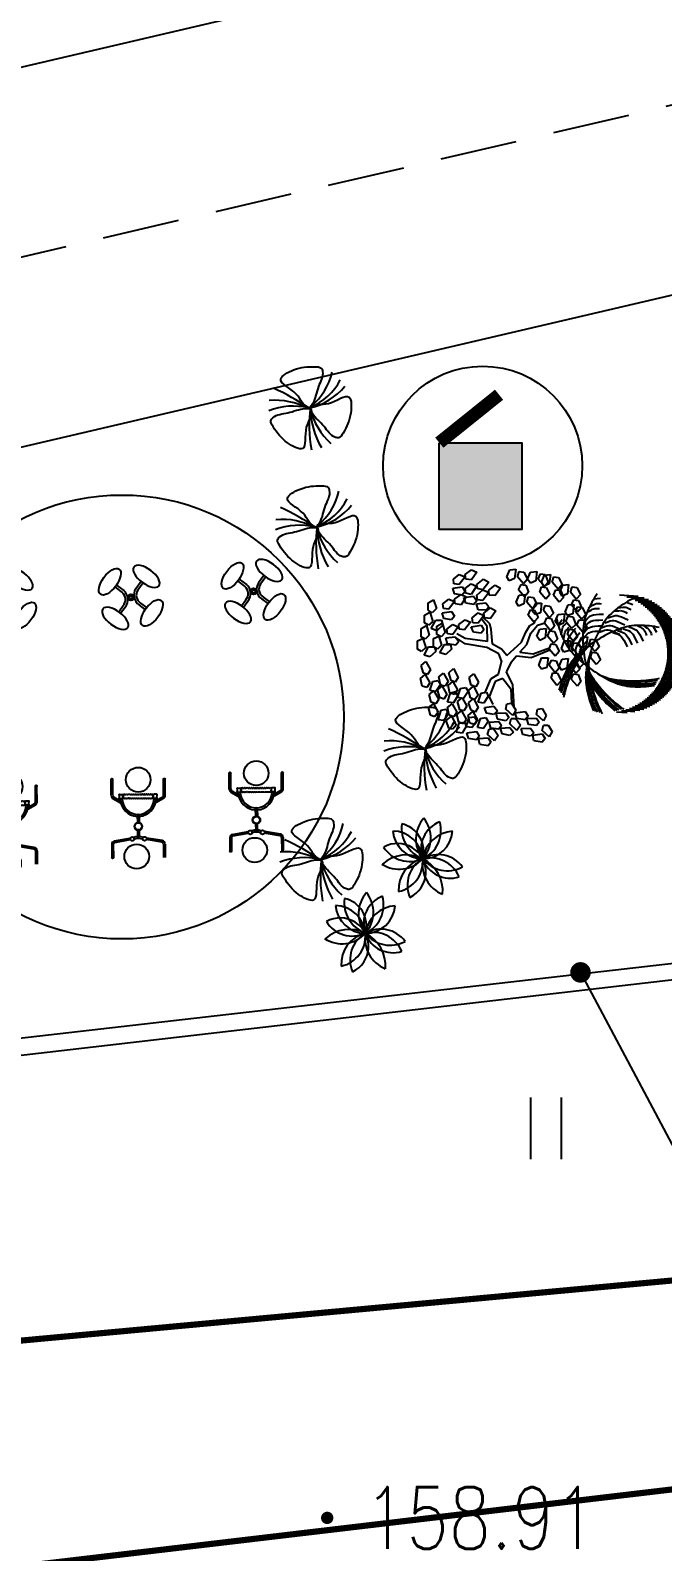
# Model space of a CAD drawing. Extents: x -809667 to 586099, y 3084146 to 3634412.
# Drawn here: x 381908.68 to 381918.94, y 3085664.1 to 3085688.77 of the extents above; entities that cross this region are included whole.
import ezdxf
from ezdxf.enums import TextEntityAlignment as Align

# ---------------------------------------------------------------- set-up
doc = ezdxf.new("R2010")
doc.units = 0
doc.header["$LTSCALE"] = 0.5
doc.linetypes.add('DASHED', pattern=[0.75, 0.5, -0.25])
doc.linetypes.add('X3', pattern=[5, 4, -1])
doc.layers.get('0').update_dxf_attribs({"linetype": 'CONTINUOUS'})
for name, color, linetype in [('1', 7, 'CONTINUOUS'), ('DIM_LEAD', 3, 'CONTINUOUS'), ('dxt', 252, 'CONTINUOUS'), ('GCD', 252, 'CONTINUOUS'), ('JZD', 7, 'CONTINUOUS'), ('乔木', 84, 'CONTINUOUS'), ('器材', 1, 'CONTINUOUS'), ('文字', 7, 'CONTINUOUS'), ('树', 3, 'CONTINUOUS'), ('树木', 94, 'CONTINUOUS'), ('灌木', 3, 'CONTINUOUS'), ('绿化图层', 84, 'CONTINUOUS'), ('道路', 4, 'CONTINUOUS')]:
    doc.layers.add(name, color=color, linetype=linetype)
doc.styles.get("Standard").update_dxf_attribs({"font": 'rs.shx', "bigfont": 'hztxt.shx'})
doc.linetypes.add('10422', pattern='A,2,[150,AAA.SHX,S=1,R=0,X=0,Y=1],2,[177,AAA.SHX,S=1,R=0,X=0,Y=0.8],1e-09', length=4)

# ---------------------------------------------------------------- blocks, each defined once
blk = doc.blocks.new('gc121')
at = {"color": 0}
for p, q in [((-0.5, -1), (-0.5, 1)), ((0.5, -1), (0.5, 1))]:
    blk.add_line(p, q, dxfattribs=at)
blk = doc.blocks.new('GC200')
at = {"color": 0, "linetype": 'Continuous', "const_width": 0.2, "flags": 128}
blk.add_lwpolyline([(-0.1, 0, 1), (0.1, 0, 1)], format="xyb", close=True, dxfattribs=at)
blk = doc.blocks.new('幌伞枫')
at = {"layer": '乔木', "color": 0}
for p, q in [((-677, 937), (-604, 995)), ((-604, 995), (-531, 966)), ((-531, 966), (-604, 870)), ((-531, 995), (-450, 1054)), ((-523, 937), (-531, 995)), ((-450, 1054), (-384, 1025)), ((-384, 1025), (-450, 929)), ((-9, 966), (27, 1054)), ((20, 915), (-9, 966)), ((27, 1054), (101, 1061)), ((101, 1061), (86, 944)), ((123, 966), (145, 1032)), ((196, 878), (123, 966)), ((145, 1032), (203, 1025)), ((203, 1025), (247, 937)), ((247, 937), (284, 1025)), ((284, 1025), (365, 1032)), ((365, 1032), (350, 915)), ((380, 937), (409, 1003)), ((409, 1003), (468, 995)), ((424, 900), (460, 988)), ((460, 988), (534, 995)), ((468, 995), (504, 900)), ((534, 995), (519, 878)), ((556, 900), (578, 966)), ((578, 966), (636, 959)), ((636, 959), (681, 870)), ((-685, 826), (-567, 841)), ((-663, 753), (-685, 826)), ((-670, 878), (-677, 937)), ((-604, 870), (-670, 878)), ((-567, 841), (-531, 782)), ((-531, 782), (-567, 738)), ((-531, 819), (-457, 878)), ((-523, 760), (-531, 819)), ((-450, 929), (-523, 937)), ((-457, 746), (-523, 760)), ((-457, 878), (-391, 848)), ((-391, 848), (-457, 746)), ((-384, 870), (-303, 937)), ((-377, 819), (-384, 870)), ((-384, 738), (-310, 804)), ((-310, 804), (-377, 819)), ((-237, 900), (-310, 804)), ((-310, 804), (-237, 768)), ((-237, 768), (-310, 672)), ((-303, 937), (-237, 900)), ((-237, 797), (-156, 863)), ((-230, 738), (-237, 797)), ((-156, 863), (-90, 826)), ((-90, 826), (-156, 731)), ((86, 944), (20, 915)), ((137, 804), (167, 870)), ((211, 716), (137, 804)), ((167, 870), (225, 863)), ((247, 937), (196, 878)), ((262, 775), (211, 716)), ((225, 863), (262, 775)), ((284, 885), (247, 937)), ((350, 915), (284, 885)), ((460, 848), (380, 937)), ((402, 775), (424, 841)), ((475, 687), (402, 775)), ((453, 848), (424, 900)), ((424, 841), (482, 834)), ((519, 878), (453, 848)), ((504, 900), (460, 848)), ((482, 834), (526, 746)), ((629, 812), (556, 900)), ((570, 738), (600, 804)), ((600, 804), (658, 797)), ((681, 870), (629, 812)), ((651, 775), (688, 863)), ((681, 724), (651, 775)), ((658, 797), (695, 709)), ((688, 863), (761, 870)), ((761, 870), (747, 753)), ((783, 775), (805, 841)), ((857, 687), (783, 775)), ((805, 841), (864, 834)), ((864, 834), (908, 746)), ((-993, 643), (-927, 680)), ((-993, 548), (-993, 643)), ((-890, 570), (-942, 518)), ((-927, 680), (-890, 570)), ((-810, 628), (-736, 687)), ((-802, 570), (-810, 628)), ((-736, 562), (-802, 570)), ((-736, 687), (-663, 658)), ((-663, 658), (-736, 562)), ((-567, 738), (-663, 753)), ((-663, 687), (-582, 746)), ((-655, 628), (-663, 687)), ((-582, 614), (-655, 628)), ((-582, 746), (-516, 716)), ((-516, 716), (-582, 614)), ((-545, 709), (-428, 724)), ((-523, 636), (-545, 709)), ((-421, 621), (-523, 636)), ((-428, 724), (-384, 665)), ((-384, 665), (-421, 621)), ((-391, 628), (-274, 643)), ((-369, 555), (-391, 628)), ((-377, 680), (-384, 738)), ((-310, 672), (-377, 680)), ((-296, 511), (-215, 577)), ((-274, 643), (-237, 592)), ((-237, 592), (-274, 548)), ((-156, 731), (-230, 738)), ((-215, 577), (-149, 540)), ((108, 650), (145, 738)), ((137, 599), (108, 650)), ((203, 628), (137, 599)), ((145, 738), (218, 746)), ((218, 746), (203, 628)), ((240, 650), (262, 716)), ((313, 562), (240, 650)), ((262, 716), (321, 709)), ((306, 540), (350, 636)), ((365, 621), (313, 562)), ((321, 709), (365, 621)), ((350, 636), (424, 636)), ((424, 636), (409, 518)), ((446, 548), (468, 606)), ((468, 606), (526, 599)), ((526, 746), (475, 687)), ((526, 599), (570, 511)), ((644, 650), (570, 738)), ((695, 709), (644, 650)), ((747, 753), (681, 724)), ((717, 525), (754, 614)), ((754, 614), (827, 621)), ((798, 614), (827, 680)), ((871, 525), (798, 614)), ((827, 621), (813, 503)), ((827, 680), (886, 672)), ((849, 525), (871, 592)), ((908, 746), (857, 687)), ((871, 592), (930, 584)), ((923, 584), (871, 525)), ((886, 672), (923, 584)), ((930, 584), (974, 496)), ((-1037, 489), (-971, 525)), ((-1037, 393), (-1037, 489)), ((-986, 364), (-1037, 393)), ((-942, 518), (-993, 548)), ((-934, 408), (-986, 364)), ((-971, 525), (-934, 408)), ((-956, 320), (-898, 423)), ((-898, 423), (-824, 423)), ((-883, 349), (-817, 386)), ((-824, 423), (-810, 364)), ((-817, 518), (-699, 533)), ((-795, 445), (-817, 518)), ((-817, 386), (-780, 269)), ((-699, 430), (-795, 445)), ((-699, 533), (-663, 474)), ((-663, 474), (-699, 430)), ((-611, 371), (-531, 430)), ((-465, 401), (-538, 305)), ((-531, 430), (-465, 401)), ((-443, 452), (-369, 518)), ((-435, 393), (-443, 452)), ((-369, 386), (-435, 393)), ((-274, 548), (-369, 555)), ((-369, 518), (-296, 481)), ((-296, 481), (-369, 386)), ((-257, 346), (-327, 441)), ((-222, 377), (-311, 462)), ((-288, 452), (-296, 511)), ((-215, 445), (-288, 452)), ((-149, 540), (-215, 445)), ((255, 489), (284, 555)), ((328, 401), (255, 489)), ((277, 357), (336, 393)), ((284, 555), (336, 548)), ((343, 496), (306, 540)), ((380, 459), (328, 401)), ((336, 548), (380, 459)), ((336, 393), (344, 419)), ((409, 518), (343, 496)), ((372, 364), (468, 393)), ((519, 452), (446, 548)), ((460, 386), (490, 452)), ((534, 291), (460, 386)), ((490, 452), (541, 445)), ((570, 511), (519, 452)), ((541, 445), (585, 349)), ((592, 408), (629, 496)), ((629, 357), (592, 408)), ((629, 496), (710, 503)), ((695, 386), (629, 357)), ((710, 503), (695, 386)), ((747, 481), (717, 525)), ((725, 408), (754, 474)), ((798, 320), (725, 408)), ((813, 503), (747, 481)), ((754, 474), (813, 467)), ((813, 467), (849, 371)), ((923, 437), (849, 525)), ((864, 364), (893, 430)), ((893, 430), (952, 423)), ((974, 496), (923, 437)), ((952, 423), (989, 335)), ((-1125, 166), (-1059, 195)), ((-1081, 320), (-1015, 357)), ((-1081, 217), (-1081, 320)), ((-1030, 188), (-1081, 217)), ((-1059, 195), (-1022, 85)), ((-978, 239), (-1030, 188)), ((-1015, 357), (-978, 239)), ((-883, 291), (-956, 320)), ((-927, 195), (-861, 225)), ((-927, 92), (-927, 195)), ((-810, 364), (-883, 291)), ((-883, 247), (-883, 349)), ((-832, 217), (-883, 247)), ((-861, 225), (-824, 114)), ((-780, 269), (-832, 217)), ((-773, 203), (-655, 217)), ((-751, 129), (-773, 203)), ((-758, 313), (-685, 371)), ((-751, 254), (-758, 313)), ((-685, 247), (-751, 254)), ((-685, 371), (-619, 342)), ((-619, 342), (-685, 247)), ((-655, 217), (-611, 158)), ((-531, 129), (-641, 203)), ((-531, 195), (-633, 254)), ((-604, 313), (-611, 371)), ((-538, 305), (-604, 313)), ((-252, 158), (-531, 195)), ((-457, 342), (-332, 364)), ((-428, 276), (-457, 342)), ((-332, 261), (-428, 276)), ((-332, 364), (-296, 305)), ((-296, 305), (-332, 261)), ((-252, 158), (-257, 346)), ((-206, 307), (-222, 377)), ((-188, 124), (-206, 307)), ((174, 151), (225, 276)), ((225, 276), (277, 357)), ((240, 122), (291, 261)), ((291, 261), (372, 364)), ((365, 225), (402, 313)), ((402, 173), (365, 225)), ((402, 313), (482, 320)), ((468, 203), (402, 173)), ((482, 320), (468, 203)), ((497, 225), (526, 291)), ((570, 136), (497, 225)), ((526, 291), (585, 283)), ((585, 349), (534, 291)), ((585, 283), (622, 188)), ((747, 247), (769, 313)), ((820, 158), (747, 247)), ((769, 313), (827, 305)), ((849, 371), (798, 320)), ((871, 217), (820, 158)), ((827, 305), (871, 217)), ((937, 276), (864, 364)), ((879, 122), (923, 210)), ((923, 210), (996, 217)), ((989, 335), (937, 276)), ((996, 217), (981, 100)), ((-1125, 63), (-1125, 166)), ((-1074, 34), (-1125, 63)), ((-1022, 85), (-1074, 34)), ((-1044, -10), (-986, 92)), ((-986, 92), (-912, 92)), ((-898, 34), (-971, -32)), ((-876, 63), (-927, 92)), ((-912, 92), (-898, 34)), ((-824, 114), (-876, 63)), ((-846, 19), (-788, 122)), ((-773, -3), (-846, 19)), ((-788, 122), (-714, 122)), ((-699, 63), (-773, -3)), ((-648, 114), (-751, 129)), ((-714, 122), (-699, 63)), ((-611, 158), (-648, 114)), ((-259, 85), (-531, 129)), ((-112, 4), (-259, 85)), ((-76, 63), (-188, 124)), ((-76, -84), (-112, 4)), ((-9, -18), (-76, 63)), ((-9, -18), (174, 151)), ((152, 26), (240, 122)), ((152, 26), (318, 4)), ((295, -42), (527, 53)), ((318, 4), (524, 78)), ((519, 63), (541, 129)), ((592, -25), (519, 63)), ((541, 129), (600, 122)), ((622, 188), (570, 136)), ((644, 34), (592, -25)), ((600, 122), (644, 34)), ((673, 70), (710, 166)), ((703, 26), (673, 70)), ((769, 48), (703, 26)), ((710, 166), (783, 166)), ((783, 166), (769, 48)), ((805, 78), (827, 144)), ((879, -18), (805, 78)), ((827, 144), (886, 136)), ((915, 78), (879, 122)), ((930, 41), (879, -18)), ((886, 136), (930, 41)), ((981, 100), (915, 78)), ((1011, 122), (1040, 188)), ((1092, 34), (1011, 122)), ((1033, -40), (1055, 26)), ((1040, 188), (1099, 180)), ((1055, 26), (1114, 19)), ((1143, 92), (1092, 34)), ((1099, 180), (1143, 92)), ((1114, 19), (1158, -69)), ((-1081, -142), (-1022, -91)), ((-1052, -238), (-1081, -142)), ((-971, -32), (-1044, -10)), ((-1022, -91), (-964, -194)), ((-736, -231), (-677, -179)), ((-677, -179), (-619, -289)), ((-76, -84), (-120, -253)), ((42, -98), (-20, -221)), ((-9, -18), (-9, -18)), ((-9, -18), (-9, -18)), ((-9, -18), (-9, -18)), ((-9, -18), (-9, -18)), ((-9, -18), (-9, -18)), ((-9, -18), (-9, -18)), ((-9, -18), (-9, -18)), ((-9, -18), (-9, -18)), ((-9, -18), (-9, -18)), ((-9, -18), (-9, -18)), ((-9, -18), (-9, -18)), ((-9, -18), (-9, -18)), ((-9, -18), (-9, -18)), ((-9, -18), (-9, -18)), ((-9, -18), (-9, -18)), ((-9, -18), (-9, -18)), ((-9, -18), (-9, -18)), ((-9, -18), (-9, -18)), ((-9, -18), (-9, -18)), ((-9, -18), (-9, -18)), ((-9, -18), (-9, -18)), ((-9, -18), (-9, -18)), ((-9, -18), (-9, -18)), ((-9, -18), (-9, -18)), ((-9, -18), (-9, -18)), ((-9, -18), (-9, -18)), ((-9, -18), (-9, -18)), ((-9, -18), (-9, -18)), ((-9, -18), (-9, -18)), ((-9, -18), (-9, -18)), ((-9, -18), (-9, -18)), ((-9, -18), (-9, -18)), ((-9, -18), (-9, -18)), ((-9, -18), (-9, -18)), ((-9, -18), (-9, -18)), ((-9, -18), (-9, -18)), ((-9, -18), (-9, -18)), ((-9, -18), (-9, -18)), ((-9, -18), (-9, -18)), ((-9, -18), (-9, -18)), ((42, -98), (109, -22)), ((109, -22), (295, -42)), ((387, -142), (424, -47)), ((424, -187), (387, -142)), ((424, -47), (504, -47)), ((490, -165), (424, -187)), ((504, -47), (490, -165)), ((519, -135), (548, -76)), ((592, -231), (519, -135)), ((548, -76), (607, -84)), ((644, -172), (592, -231)), ((607, -84), (644, -172)), ((644, -150), (681, -62)), ((673, -201), (644, -150)), ((739, -172), (673, -201)), ((681, -62), (754, -54)), ((754, -54), (739, -172)), ((776, -150), (805, -84)), ((849, -238), (776, -150)), ((805, -84), (857, -91)), ((820, -84), (849, -18)), ((893, -172), (820, -84)), ((849, -18), (908, -25)), ((901, -187), (849, -238)), ((857, -91), (901, -187)), ((945, -120), (893, -172)), ((908, -25), (945, -120)), ((1106, -128), (1033, -40)), ((1158, -69), (1106, -128)), ((-1089, -304), (-1030, -253)), ((-1067, -399), (-1089, -304)), ((-1000, -253), (-1052, -238)), ((-1030, -253), (-971, -355)), ((-971, -355), (-1008, -414)), ((-964, -194), (-1000, -253)), ((-971, -451), (-934, -341)), ((-934, -341), (-868, -326)), ((-839, -377), (-898, -465)), ((-868, -326), (-839, -377)), ((-861, -282), (-802, -238)), ((-839, -385), (-861, -282)), ((-802, -238), (-744, -341)), ((-744, -341), (-780, -399)), ((-744, -392), (-685, -341)), ((-707, -326), (-736, -231)), ((-655, -348), (-707, -326)), ((-685, -341), (-626, -443)), ((-619, -289), (-655, -348)), ((-479, -289), (-421, -245)), ((-457, -385), (-479, -289)), ((-421, -245), (-362, -348)), ((-362, -348), (-399, -407)), ((-215, -311), (-285, -477)), ((-156, -341), (-230, -532)), ((-120, -253), (-215, -311)), ((-61, -304), (-156, -341)), ((-61, -304), (38, -431)), ((-20, -221), (62, -380)), ((541, -297), (563, -231)), ((614, -392), (541, -297)), ((563, -231), (622, -238)), ((666, -333), (614, -392)), ((622, -238), (666, -333)), ((791, -311), (820, -245)), ((871, -399), (791, -311)), ((820, -245), (879, -253)), ((915, -341), (871, -399)), ((879, -253), (915, -341)), ((-1008, -414), (-1067, -399)), ((-978, -502), (-920, -458)), ((-956, -598), (-978, -502)), ((-898, -465), (-971, -451)), ((-920, -458), (-861, -561)), ((-861, -561), (-898, -620)), ((-876, -443), (-817, -399)), ((-846, -539), (-876, -443)), ((-795, -561), (-846, -539)), ((-780, -399), (-839, -385)), ((-817, -399), (-758, -502)), ((-758, -502), (-795, -561)), ((-751, -598), (-714, -480)), ((-722, -487), (-744, -392)), ((-663, -502), (-722, -487)), ((-714, -480), (-648, -465)), ((-626, -524), (-677, -605)), ((-626, -443), (-663, -502)), ((-648, -465), (-626, -524)), ((-626, -539), (-589, -429)), ((-553, -554), (-626, -539)), ((-626, -590), (-567, -546)), ((-589, -429), (-523, -414)), ((-567, -546), (-509, -649)), ((-494, -465), (-553, -554)), ((-523, -414), (-494, -465)), ((-487, -451), (-428, -399)), ((-465, -546), (-487, -451)), ((-487, -605), (-428, -554)), ((-413, -568), (-465, -546)), ((-399, -407), (-457, -385)), ((-428, -399), (-369, -510)), ((-428, -554), (-369, -664)), ((-369, -510), (-413, -568)), ((-369, -598), (-332, -487)), ((-332, -487), (-266, -473)), ((-244, -524), (-296, -612)), ((-266, -473), (-244, -524)), ((-230, -532), (-186, -627)), ((38, -431), (49, -612)), ((62, -380), (79, -664)), ((-986, -664), (-927, -620)), ((-964, -759), (-986, -664)), ((-898, -620), (-956, -598)), ((-927, -620), (-868, -722)), ((-868, -722), (-912, -781)), ((-868, -818), (-832, -700)), ((-832, -700), (-766, -686)), ((-744, -744), (-795, -825)), ((-766, -686), (-744, -744)), ((-677, -605), (-751, -598)), ((-751, -664), (-692, -620)), ((-729, -759), (-751, -664)), ((-692, -620), (-633, -722)), ((-633, -722), (-670, -781)), ((-633, -752), (-575, -708)), ((-611, -847), (-633, -752)), ((-597, -693), (-626, -590)), ((-545, -708), (-597, -693)), ((-575, -708), (-516, -810)), ((-509, -649), (-545, -708)), ((-494, -766), (-435, -715)), ((-457, -700), (-487, -605)), ((-406, -722), (-457, -700)), ((-435, -715), (-377, -818)), ((-369, -664), (-406, -722)), ((-296, -612), (-369, -598)), ((-288, -664), (-171, -649)), ((-266, -737), (-288, -664)), ((-171, -752), (-266, -737)), ((-171, -649), (-127, -708)), ((-127, -708), (-171, -752)), ((-142, -737), (-24, -730)), ((-127, -810), (-142, -737)), ((-24, -686), (-9, -620)), ((64, -766), (-24, -686)), ((-24, -730), (13, -788)), ((-9, -620), (49, -612)), ((49, -612), (101, -700)), ((101, -700), (64, -766)), ((93, -730), (218, -715)), ((115, -803), (93, -730)), ((218, -715), (255, -774)), ((358, -752), (372, -686)), ((446, -832), (358, -752)), ((372, -686), (431, -678)), ((431, -678), (482, -766)), ((-912, -781), (-964, -759)), ((-795, -825), (-868, -818)), ((-766, -825), (-699, -774)), ((-736, -921), (-766, -825)), ((-685, -935), (-736, -921)), ((-670, -781), (-729, -759)), ((-699, -774), (-641, -884)), ((-641, -884), (-685, -935)), ((-641, -972), (-604, -862)), ((-553, -869), (-611, -847)), ((-604, -862), (-538, -847)), ((-516, -899), (-567, -987)), ((-516, -810), (-553, -869)), ((-538, -847), (-516, -899)), ((-516, -906), (-479, -788)), ((-443, -913), (-516, -906)), ((-472, -862), (-494, -766)), ((-479, -788), (-413, -781)), ((-413, -877), (-472, -862)), ((-384, -832), (-443, -913)), ((-413, -781), (-384, -832)), ((-377, -818), (-413, -877)), ((-377, -913), (-340, -803)), ((-303, -928), (-377, -913)), ((-340, -803), (-274, -788)), ((-244, -840), (-303, -928)), ((-274, -788), (-244, -840)), ((-252, -1001), (-230, -935)), ((-230, -847), (-112, -840)), ((-208, -921), (-230, -847)), ((-230, -935), (-178, -928)), ((-112, -935), (-208, -921)), ((-178, -928), (-120, -1016)), ((-24, -832), (-127, -810)), ((-112, -840), (-76, -891)), ((-76, -891), (-112, -935)), ((-90, -921), (27, -913)), ((-68, -994), (-90, -921)), ((13, -788), (-24, -832)), ((27, -869), (42, -803)), ((115, -950), (27, -869)), ((27, -913), (71, -972)), ((42, -803), (101, -803)), ((101, -803), (159, -884)), ((218, -818), (115, -803)), ((159, -884), (115, -950)), ((167, -928), (284, -921)), ((189, -1001), (167, -928)), ((255, -774), (218, -818)), ((240, -803), (358, -796)), ((262, -877), (240, -803)), ((358, -891), (262, -877)), ((284, -921), (328, -979)), ((358, -796), (394, -847)), ((394, -847), (358, -891)), ((431, -950), (446, -884)), ((482, -766), (446, -832)), ((446, -884), (504, -884)), ((504, -884), (556, -965)), ((-567, -987), (-641, -972)), ((-509, -979), (-391, -965)), ((-487, -1053), (-509, -979)), ((-391, -1067), (-487, -1053)), ((-391, -965), (-354, -1023)), ((-354, -1023), (-391, -1067)), ((-362, -1053), (-244, -1045)), ((-347, -1126), (-362, -1053)), ((-244, -1141), (-347, -1126)), ((-164, -1082), (-252, -1001)), ((-244, -1045), (-208, -1097)), ((-208, -1097), (-244, -1141)), ((-120, -1016), (-164, -1082)), ((27, -1016), (-68, -994)), ((71, -972), (27, -1016)), ((284, -1023), (189, -1001)), ((328, -979), (284, -1023)), ((313, -1009), (431, -994)), ((328, -1082), (313, -1009)), ((431, -1097), (328, -1082)), ((519, -1031), (431, -950)), ((431, -994), (468, -1053)), ((468, -1053), (431, -1097)), ((556, -965), (519, -1031))]:
    blk.add_line(p, q, dxfattribs=at)
blk = doc.blocks.new('A$C42CC5923')
at = {"layer": '器材', "color": 0}
for p, q in [((319, 751), (407, 634)), ((351, 775), (439, 658)), ((751, 719), (634, 631)), ((775, 687), (658, 599)), ((263, 351), (360, 425)), ((287, 319), (386, 394)), ((687, 263), (612, 363)), ((719, 287), (645, 385))]:
    blk.add_line(p, q, dxfattribs=at)
for radius in [50, 25]:
    blk.add_circle((519, 519), radius, dxfattribs=at)
for centre, radius, start, end in [((279, 553), 152, 302.4629, 32.4629), ((281, 552), 190, 303.7495, 33.7495), ((757, 486), 190, 130.3037, 220.3037), ((758, 485), 152, 131.5902, 221.5902)]:
    blk.add_arc(centre, radius, start, end, dxfattribs=at)
for centre, major_axis in [((263, 858), (-203, -153)), ((774, 180), (203, 153))]:
    blk.add_ellipse(centre, major_axis=major_axis, ratio=0.467287, dxfattribs=at)
at = {"layer": '器材', "color": 0, "extrusion": (0, 0, -1)}
for centre, major_axis in [((857, 774), (153, -203)), ((180, 264), (-153, 203))]:
    blk.add_ellipse(centre, major_axis=major_axis, ratio=0.467287, dxfattribs=at)
blk = doc.blocks.new('A$C13153371')
at = {"layer": '器材', "color": 0}
for p, q in [((458, 875), (195, 876)), ((458, 850), (195, 851)), ((440, 743), (439, 742)), ((439, 739), (439, 742)), ((440, 745), (440, 743)), ((504, 742), (440, 743)), ((449, 746), (441, 746)), ((450, 745), (450, 743)), ((484, 835), (547, 725)), ((494, 744), (494, 742)), ((503, 745), (495, 745)), ((504, 744), (504, 742)), ((505, 741), (504, 742)), ((505, 738), (505, 741)), ((506, 847), (576, 725)), ((1192, 823), (1147, 568)), ((1217, 818), (1172, 568)), ((1247, 868), (1463, 867)), ((1247, 843), (1463, 842)), ((440, 738), (439, 739)), ((440, 738), (439, 737)), ((439, 737), (439, 689)), ((440, 688), (439, 689)), ((504, 687), (440, 688)), ((441, 638), (442, 658)), ((441, 608), (441, 628)), ((441, 578), (441, 598)), ((441, 548), (441, 568)), ((441, 518), (441, 538)), ((441, 488), (441, 508)), ((442, 668), (442, 678)), ((497, 682), (447, 683)), ((501, 637), (502, 657)), ((501, 607), (501, 627)), ((501, 577), (501, 597)), ((501, 547), (501, 567)), ((501, 517), (501, 537)), ((501, 487), (501, 507)), ((502, 667), (502, 677)), ((505, 738), (504, 737)), ((505, 736), (504, 737)), ((505, 688), (504, 687)), ((505, 736), (505, 688)), ((505, 728), (505, 696)), ((576, 725), (547, 725)), ((1147, 568), (1172, 568)), ((440, 338), (441, 358)), ((440, 308), (440, 328)), ((440, 298), (440, 278)), ((440, 248), (440, 268)), ((441, 458), (441, 478)), ((441, 428), (441, 448)), ((441, 398), (441, 418)), ((441, 368), (441, 388)), ((500, 337), (501, 357)), ((500, 307), (500, 327)), ((500, 297), (500, 277)), ((500, 247), (500, 267)), ((501, 457), (501, 477)), ((501, 427), (501, 447)), ((501, 397), (501, 417)), ((501, 367), (501, 387)), ((779, 452), (897, 452)), ((779, 420), (897, 420)), ((1021, 448), (1122, 448)), ((1021, 423), (1122, 423)), ((1122, 423), (1122, 448)), ((1190, 47), (1146, 302)), ((1146, 302), (1171, 302)), ((1214, 52), (1171, 302)), ((455, 25), (192, 26)), ((455, 0), (192, 1)), ((438, 188), (437, 187)), ((437, 139), (437, 187)), ((438, 138), (437, 139)), ((438, 138), (437, 137)), ((437, 137), (437, 134)), ((438, 133), (437, 134)), ((502, 187), (438, 188)), ((502, 132), (438, 133)), ((438, 131), (438, 133)), ((447, 130), (439, 130)), ((440, 218), (440, 238)), ((440, 198), (440, 208)), ((445, 193), (495, 192)), ((448, 131), (448, 133)), ((481, 40), (545, 149)), ((492, 130), (492, 132)), ((501, 129), (493, 129)), ((500, 217), (500, 237)), ((500, 197), (500, 207)), ((503, 186), (502, 187)), ((503, 138), (502, 137)), ((503, 136), (502, 137)), ((503, 133), (502, 132)), ((502, 130), (502, 132)), ((503, 138), (503, 186)), ((503, 146), (503, 178)), ((503, 27), (574, 149)), ((503, 136), (503, 133)), ((574, 149), (545, 149)), ((1244, 27), (1460, 26)), ((1244, 2), (1460, 1))]:
    blk.add_line(p, q, dxfattribs=at)
for centre, radius in [((194, 863), 12.5), ((200, 440), 200), ((958, 436), 63.5), ((1159, 535), 33), ((1445, 405), 200), ((958, 436), 57), ((1138, 435), 16), ((1159, 335), 33), ((191, 13), 12.5), ((1460, 14), 12.5)]:
    blk.add_circle(centre, radius, dxfattribs=at)
for centre, radius, start, end in [((441, 745), 1, 89.8087, 179.8087), ((449, 745), 1, 359.8087, 89.8087), ((458, 820), 55, 29.8087, 89.8087), ((458, 820), 30, 29.8087, 89.8087), ((495, 744), 1, 89.8087, 179.8087), ((503, 744), 1, 359.8087, 89.8087), ((1246, 813), 55, 89.8087, 169.8087), ((1246, 813), 30, 89.8087, 169.8087), ((441, 633), 5, 89.8087, 269.8087), ((441, 603), 5, 89.8087, 269.8087), ((441, 573), 5, 89.8087, 269.8087), ((441, 543), 5, 89.8087, 269.8087), ((441, 513), 5, 89.8087, 269.8087), ((442, 663), 5, 89.8087, 269.8087), ((447, 678), 5, 89.8087, 179.8087), ((497, 677), 5, 359.8087, 89.8087), ((501, 632), 5, 269.8087, 89.8087), ((501, 602), 5, 269.8087, 89.8087), ((501, 572), 5, 269.8087, 89.8087), ((501, 542), 5, 269.8087, 89.8087), ((501, 512), 5, 269.8087, 89.8087), ((502, 662), 5, 269.8087, 89.8087), ((504, 437), 259, 269.8087, 89.8087), ((504, 437), 291, 2.9606, 89.8087), ((1354, 434), 232, 160.3764, 199.241), ((1159, 535), 33, 223.5476, 281.6072), ((1354, 434), 200, 160.0241, 199.5934), ((440, 333), 5, 89.8087, 269.8087), ((440, 303), 5, 89.8087, 269.8087), ((440, 273), 5, 89.8087, 269.8087), ((440, 243), 5, 89.8087, 269.8087), ((441, 483), 5, 89.8087, 269.8087), ((441, 453), 5, 89.8087, 269.8087), ((441, 423), 5, 89.8087, 269.8087), ((441, 393), 5, 89.8087, 269.8087), ((441, 363), 5, 89.8087, 269.8087), ((500, 332), 5, 269.8087, 89.8087), ((500, 302), 5, 269.8087, 89.8087), ((500, 272), 5, 269.8087, 89.8087), ((500, 242), 5, 269.8087, 89.8087), ((501, 482), 5, 269.8087, 89.8087), ((501, 452), 5, 269.8087, 89.8087), ((501, 422), 5, 269.8087, 89.8087), ((501, 392), 5, 269.8087, 89.8087), ((501, 362), 5, 269.8087, 89.8087), ((504, 437), 291, 269.8087, 356.6568), ((779, 436), 16, 89.8087, 269.8087), ((1159, 335), 33, 78.0103, 136.0698), ((440, 213), 5, 89.8087, 269.8087), ((439, 131), 1, 179.8087, 269.8087), ((445, 198), 5, 179.8087, 269.8087), ((447, 131), 1, 269.8087, 359.8087), ((456, 55), 30, 269.8087, 329.8087), ((456, 55), 55, 269.8087, 329.8087), ((493, 130), 1, 179.8087, 269.8087), ((495, 197), 5, 269.8087, 359.8087), ((500, 212), 5, 269.8087, 89.8087), ((501, 130), 1, 269.8087, 359.8087), ((1244, 57), 55, 189.8087, 269.8087), ((1244, 57), 30, 189.8087, 269.8087)]:
    blk.add_arc(centre, radius, start, end, dxfattribs=at)
blk = doc.blocks.new('白玉兰')
at = {"color": 0}
for centre, radius, start, end in [((-1261, 1665), 2054, 309.3934, 347.1655), ((-4729, -6984), 8429, 56.1879, 65.279), ((-713, 1844), 1941, 291.8214, 332.6346), ((-478, 2077), 2115, 283.2993, 320.8528), ((-559, -2135), 2214, 76.7033, 111.4018), ((-1148, -2037), 2310, 61.625, 95.1491), ((4371, -556), 4392, 172.1708, 190.6677), ((2827, 107), 2821, 182.2544, 209.8868), ((2146, 475), 2185, 193.3063, 228.4107)]:
    blk.add_arc(centre, radius, start, end, dxfattribs=at)
for points in [[(-33, 16), (-233, 73), (-342, 562), (-1254, 922), (-425, 1375), (-33, 1392), (376, 1386), (477, 1091), (236, 716), (185, 277), (29, 67), (-7, 18)], [(36, -22), (99, -220), (-250, -580), (-51, -1540), (-885, -1095), (-1114, -777), (-1334, -432), (-1142, -186), (-697, -181), (-301, 17), (-41, 2), (21, -1)], [(8, 31), (155, 177), (635, 34), (1395, 653), (1385, -291), (1209, -641), (1004, -995), (697, -939), (487, -546), (129, -287), (22, -49), (-3, 7)]]:
    blk.add_open_spline(points, degree=3, knots=[0, 0, 0, 0, 621.989778, 1340.944545, 1869.007736, 2592.427455, 2798.699245, 2915.827596, 3435.261502, 4029.77129, 4212.300518, 4212.300518, 4212.300518, 4212.300518], dxfattribs=at)
blk = doc.blocks.new('A$C46A015EA')
at = {"layer": '树', "color": 0, "linetype": 'Continuous'}
for centre, radius, start, end in [((1.328, 4.096), 1.969, 227.56436, 31.33046), ((0.798, 3.475), 1.995, 251.81629, 53.749), ((3.771, 4.188), 2.005, 153.43956, 313.58607), ((4.101, 3.626), 1.85, 126.16905, 303.0486), ((2.09, 4.411), 1.899, 199.3601, 10.49099), ((0.796, 2.582), 1.783, 359.79096, 92.47149), ((2.814, 4.682), 2.119, 188.63986, 263.62259), ((4.644, 2.796), 2.077, 109.31842, 262.8778), ((1.257, 1.36), 1.796, 310.77885, 134.4149), ((0.762, 1.899), 1.939, 297.02452, 103.84892), ((3.957, 1.204), 1.944, 51.98023, 218.25708), ((2.13, 0.326), 2.294, 10.26666, 147.15184), ((3.546, 0.815), 2.009, 38.87776, 198.68157)]:
    blk.add_arc(centre, radius, start, end, dxfattribs=at)
blk = doc.blocks.new('A$C753C54BC')
at = {"layer": 'JZD'}
h = blk.add_hatch(color=0, dxfattribs=at)
h.dxf.hatch_style = 1
h.paths.add_polyline_path([(1.403, 3.061), (3.463, 3.061), (3.463, 0.891), (1.403, 0.891)])
at = {"layer": 'JZD', "color": 0, "const_width": 0.324}
blk.add_lwpolyline([(1.403, 3.061), (2.894, 4.258)], dxfattribs=at)
at = {"layer": 'JZD', "color": 0}
blk.add_lwpolyline([(1.403, 3.061), (3.463, 3.061), (3.463, 0.891), (1.403, 0.891)], close=True, dxfattribs=at)
blk.add_circle((2.485, 2.485), 2.485, dxfattribs=at)
blk = doc.blocks.new('03')
at = {"layer": '树木', "color": 0}
for p, q in [((-0.67, 1.254), (-0.82, 0.951)), ((-0.616, 1.295), (-0.765, 0.994)), ((-0.566, 1.329), (-0.714, 1.031)), ((-0.518, 1.358), (-0.665, 1.062)), ((-0.472, 1.383), (-0.618, 1.088)), ((-0.428, 1.405), (-0.573, 1.111)), ((-0.385, 1.424), (-0.53, 1.131)), ((-0.343, 1.441), (-0.488, 1.149)), ((-0.303, 1.456), (-0.447, 1.164)), ((-0.263, 1.468), (-0.407, 1.178)), ((-0.224, 1.479), (-0.367, 1.189)), ((-0.186, 1.489), (-0.329, 1.199)), ((-0.148, 1.496), (-0.291, 1.208)), ((-0.112, 1.503), (-0.254, 1.215)), ((-0.076, 1.508), (-0.218, 1.221)), ((-0.04, 1.512), (-0.182, 1.225)), ((-0.005, 1.516), (-0.147, 1.229)), ((0.029, 1.518), (-0.112, 1.231)), ((0.063, 1.519), (-0.078, 1.232)), ((0.097, 1.519), (-0.045, 1.233)), ((0.13, 1.518), (-0.011, 1.232)), ((0.163, 1.516), (0.021, 1.231)), ((0.195, 1.513), (0.054, 1.229)), ((0.227, 1.51), (0.086, 1.225)), ((0.258, 1.506), (0.117, 1.221)), ((0.289, 1.501), (0.148, 1.217)), ((0.32, 1.495), (0.179, 1.211)), ((0.35, 1.488), (0.209, 1.205)), ((0.38, 1.481), (0.239, 1.198)), ((0.409, 1.473), (0.269, 1.19)), ((0.438, 1.464), (0.298, 1.182)), ((0.467, 1.455), (0.327, 1.173)), ((0.496, 1.445), (0.356, 1.163)), ((0.524, 1.434), (0.384, 1.152)), ((0.552, 1.423), (0.412, 1.141)), ((0.579, 1.411), (0.44, 1.129)), ((0.606, 1.398), (0.467, 1.117)), ((0.633, 1.384), (0.494, 1.104)), ((0.66, 1.37), (0.521, 1.09)), ((0.686, 1.355), (0.547, 1.075)), ((0.712, 1.34), (0.573, 1.06)), ((0.737, 1.324), (0.598, 1.044)), ((0.762, 1.307), (0.624, 1.028)), ((0.787, 1.289), (0.649, 1.01)), ((0.811, 1.271), (0.673, 0.992)), ((0.835, 1.252), (0.697, 0.974)), ((-0.875, 1.043), (-1.045, 0.699)), ((-0.794, 1.14), (-0.951, 0.823)), ((-0.728, 1.204), (-0.881, 0.896)), ((-0.302, 0.9), (-0.254, 0.932)), ((-0.254, 0.932), (-0.216, 0.957)), ((-0.216, 0.957), (-0.187, 0.974)), ((-0.197, 1.084), (-0.062, 1.101)), ((-0.187, 0.974), (-0.161, 0.985)), ((-0.161, 0.985), (-0.138, 0.991)), ((-0.138, 0.991), (-0.113, 0.992)), ((-0.113, 0.992), (-0.083, 0.991)), ((-0.083, 0.991), (-0.047, 0.988)), ((0.859, 1.233), (0.721, 0.954)), ((0.883, 1.212), (0.745, 0.934)), ((0.906, 1.191), (0.768, 0.913)), ((0.928, 1.169), (0.791, 0.892)), ((0.95, 1.146), (0.813, 0.869)), ((0.972, 1.123), (0.835, 0.846)), ((0.994, 1.098), (0.857, 0.822)), ((1.015, 1.073), (0.878, 0.797)), ((1.035, 1.047), (0.899, 0.771)), ((1.055, 1.02), (0.919, 0.744)), ((1.075, 0.992), (0.939, 0.717)), ((1.094, 0.963), (0.958, 0.688)), ((1.112, 0.933), (0.977, 0.658)), ((-0.86, 0.779), (-0.766, 0.877)), ((-0.825, 0.57), (-0.808, 0.625)), ((-0.808, 0.625), (-0.795, 0.668)), ((-0.795, 0.668), (-0.782, 0.7)), ((-0.782, 0.7), (-0.769, 0.724)), ((-0.769, 0.724), (-0.755, 0.744)), ((-0.755, 0.744), (-0.737, 0.761)), ((-0.746, 0.601), (-0.733, 0.625)), ((-0.737, 0.761), (-0.713, 0.779)), ((-0.733, 0.625), (-0.719, 0.645)), ((-0.719, 0.645), (-0.701, 0.662)), ((-0.713, 0.779), (-0.683, 0.8)), ((-0.701, 0.662), (-0.677, 0.68)), ((-0.677, 0.68), (-0.647, 0.701)), ((-0.576, 0.612), (-0.512, 0.669)), ((-0.378, 0.625), (-0.337, 0.672)), ((-0.337, 0.801), (-0.289, 0.833)), ((-0.337, 0.672), (-0.302, 0.707)), ((-0.302, 0.707), (-0.271, 0.733)), ((-0.289, 0.833), (-0.251, 0.857)), ((-0.281, 0.615), (-0.248, 0.632)), ((-0.271, 0.733), (-0.237, 0.751)), ((-0.251, 0.857), (-0.221, 0.874)), ((-0.248, 0.632), (-0.208, 0.644)), ((-0.237, 0.751), (-0.198, 0.763)), ((-0.221, 0.874), (-0.196, 0.885)), ((-0.208, 0.644), (-0.158, 0.651)), ((-0.198, 0.763), (-0.148, 0.77)), ((-0.196, 0.885), (-0.172, 0.891)), ((-0.172, 0.891), (-0.147, 0.893)), ((-0.158, 0.651), (-0.092, 0.656)), ((-0.148, 0.77), (-0.082, 0.775)), ((-0.147, 0.893), (-0.118, 0.892)), ((-0.118, 0.892), (-0.081, 0.889)), ((-0.092, 0.656), (-0.007, 0.66)), ((-0.082, 0.775), (0.003, 0.779)), ((1.13, 0.902), (0.995, 0.628)), ((1.148, 0.869), (1.012, 0.596)), ((1.165, 0.835), (1.029, 0.562)), ((1.181, 0.8), (1.046, 0.528)), ((1.196, 0.764), (1.061, 0.492)), ((1.211, 0.725), (1.076, 0.454)), ((1.224, 0.685), (1.09, 0.415)), ((1.237, 0.643), (1.103, 0.373)), ((-1.175, 0.191), (-1.137, 0.321)), ((-0.789, 0.471), (-0.772, 0.526)), ((-0.772, 0.526), (-0.759, 0.569)), ((-0.759, 0.569), (-0.746, 0.601)), ((-0.711, 0.308), (-0.708, 0.371)), ((-0.708, 0.371), (-0.704, 0.42)), ((-0.704, 0.42), (-0.696, 0.46)), ((-0.696, 0.46), (-0.681, 0.495)), ((-0.681, 0.495), (-0.658, 0.529)), ((-0.658, 0.529), (-0.623, 0.567)), ((-0.642, 0.272), (-0.637, 0.322)), ((-0.637, 0.322), (-0.629, 0.362)), ((-0.629, 0.362), (-0.615, 0.396)), ((-0.623, 0.567), (-0.576, 0.612)), ((-0.615, 0.396), (-0.591, 0.43)), ((-0.591, 0.43), (-0.557, 0.468)), ((-0.557, 0.468), (-0.509, 0.513)), ((-0.548, 0.298), (-0.525, 0.332)), ((-0.525, 0.332), (-0.49, 0.369)), ((-0.509, 0.513), (-0.445, 0.57)), ((-0.49, 0.369), (-0.442, 0.414)), ((-0.442, 0.414), (-0.379, 0.471)), ((-0.426, 0.289), (-0.378, 0.334)), ((-0.4, 0.285), (-0.358, 0.332)), ((-0.399, 0.387), (-0.358, 0.435)), ((-0.388, 0.506), (-0.347, 0.553)), ((-0.378, 0.334), (-0.314, 0.391)), ((-0.358, 0.435), (-0.323, 0.47)), ((-0.358, 0.332), (-0.324, 0.368)), ((-0.347, 0.553), (-0.313, 0.589)), ((-0.324, 0.368), (-0.292, 0.394)), ((-0.323, 0.47), (-0.292, 0.496)), ((-0.313, 0.589), (-0.281, 0.615)), ((-0.292, 0.496), (-0.259, 0.514)), ((-0.292, 0.394), (-0.259, 0.411)), ((-0.259, 0.514), (-0.219, 0.525)), ((-0.259, 0.411), (-0.219, 0.423)), ((-0.219, 0.525), (-0.169, 0.533)), ((-0.219, 0.423), (-0.169, 0.43)), ((-0.169, 0.533), (-0.103, 0.538)), ((-0.169, 0.43), (-0.104, 0.435)), ((-0.104, 0.435), (-0.018, 0.439)), ((-0.103, 0.538), (-0.018, 0.542)), ((1.248, 0.599), (1.115, 0.33)), ((1.259, 0.552), (1.126, 0.284)), ((1.267, 0.502), (1.135, 0.235)), ((1.274, 0.449), (1.143, 0.183)), ((1.279, 0.391), (1.149, 0.127)), ((1.282, 0.328), (1.152, 0.066)), ((-1.07, 0.184), (-1.066, 0.208)), ((-1.07, 0.157), (-1.07, 0.184)), ((-1.066, 0.123), (-1.07, 0.157)), ((-1.066, 0.208), (-1.058, 0.232)), ((-1.059, 0.078), (-1.066, 0.123)), ((-1.048, 0.021), (-1.059, 0.078)), ((-1.058, 0.232), (-1.045, 0.259)), ((-1.045, 0.259), (-1.028, 0.291)), ((-0.992, 0.113), (-0.988, 0.137)), ((-0.992, 0.086), (-0.992, 0.113)), ((-0.988, 0.052), (-0.992, 0.086)), ((-0.988, 0.137), (-0.98, 0.161)), ((-0.981, 0.007), (-0.988, 0.052)), ((-0.97, -0.05), (-0.981, 0.007)), ((-0.98, 0.161), (-0.967, 0.188)), ((-0.967, 0.188), (-0.95, 0.22)), ((-0.886, 0.022), (-0.881, 0.063)), ((-0.882, -0.016), (-0.886, 0.022)), ((-0.881, 0.063), (-0.867, 0.112)), ((-0.867, 0.112), (-0.846, 0.174)), ((-0.846, 0.174), (-0.816, 0.254)), ((-0.781, -0.035), (-0.776, 0.006)), ((-0.776, 0.006), (-0.763, 0.055)), ((-0.763, 0.055), (-0.741, 0.118)), ((-0.741, 0.118), (-0.711, 0.197)), ((-0.658, -0.001), (-0.636, 0.061)), ((-0.644, 0.21), (-0.642, 0.272)), ((-0.636, 0.061), (-0.606, 0.141)), ((-0.577, 0.111), (-0.575, 0.174)), ((-0.575, 0.174), (-0.571, 0.223)), ((-0.571, 0.223), (-0.563, 0.263)), ((-0.564, -0.042), (-0.542, 0.02)), ((-0.563, 0.263), (-0.548, 0.298)), ((-0.542, 0.02), (-0.512, 0.1)), ((-0.513, 0.031), (-0.511, 0.094)), ((-0.511, 0.094), (-0.507, 0.143)), ((-0.507, 0.143), (-0.498, 0.183)), ((-0.498, 0.183), (-0.484, 0.218)), ((-0.484, 0.218), (-0.46, 0.252)), ((-0.46, 0.252), (-0.426, 0.289)), ((1.256, 0.074), (1.135, -0.17)), ((1.273, 0.175), (1.147, -0.078)), ((1.28, 0.257), (1.152, -0.001)), ((-0.871, -0.055), (-0.882, -0.016)), ((-0.852, -0.1), (-0.871, -0.055)), ((-0.825, -0.157), (-0.852, -0.1)), ((-0.778, -0.072), (-0.781, -0.035)), ((-0.766, -0.112), (-0.778, -0.072)), ((-0.747, -0.157), (-0.766, -0.112)), ((-0.72, -0.214), (-0.747, -0.157)), ((-0.676, -0.091), (-0.671, -0.05)), ((-0.673, -0.129), (-0.676, -0.091)), ((-0.662, -0.168), (-0.673, -0.129)), ((-0.671, -0.05), (-0.658, -0.001)), ((-0.642, -0.214), (-0.662, -0.168)), ((-0.615, -0.27), (-0.642, -0.214)), ((-0.582, -0.132), (-0.577, -0.091)), ((-0.579, -0.17), (-0.582, -0.132)), ((-0.568, -0.209), (-0.579, -0.17)), ((-0.577, -0.091), (-0.564, -0.042)), ((-0.549, -0.255), (-0.568, -0.209)), ((-0.522, -0.311), (-0.549, -0.255)), ((-0.507, -0.373), (-0.545, -0.296)), ((-0.413, -0.332), (-0.451, -0.255)), ((1.213, -0.081), (1.117, -0.275)), ((-0.969, -0.678), (-1.039, -0.562)), ((-0.93, -0.537), (-0.942, -0.502)), ((-0.919, -0.564), (-0.93, -0.537)), ((-0.908, -0.586), (-0.919, -0.564)), ((-0.893, -0.606), (-0.908, -0.586)), ((-0.872, -0.624), (-0.893, -0.606)), ((-0.825, -0.529), (-0.837, -0.494)), ((-0.814, -0.556), (-0.825, -0.529)), ((-0.803, -0.578), (-0.814, -0.556)), ((-0.788, -0.597), (-0.803, -0.578)), ((-0.767, -0.616), (-0.788, -0.597)), ((-0.733, -0.449), (-0.77, -0.372)), ((-0.74, -0.637), (-0.767, -0.616)), ((-0.702, -0.507), (-0.733, -0.449)), ((-0.675, -0.55), (-0.702, -0.507)), ((-0.648, -0.582), (-0.675, -0.55)), ((-0.62, -0.411), (-0.658, -0.334)), ((-0.618, -0.605), (-0.648, -0.582)), ((-0.589, -0.469), (-0.62, -0.411)), ((-0.582, -0.623), (-0.618, -0.605)), ((-0.562, -0.512), (-0.589, -0.469)), ((-0.535, -0.543), (-0.562, -0.512)), ((-0.506, -0.567), (-0.535, -0.543)), ((-0.476, -0.431), (-0.507, -0.373)), ((-0.469, -0.585), (-0.506, -0.567)), ((-0.449, -0.474), (-0.476, -0.431)), ((-0.423, -0.602), (-0.469, -0.585)), ((-0.422, -0.505), (-0.449, -0.474)), ((-0.363, -0.621), (-0.423, -0.602)), ((-0.393, -0.529), (-0.422, -0.505)), ((-0.382, -0.39), (-0.413, -0.332)), ((-0.356, -0.547), (-0.393, -0.529)), ((-0.355, -0.433), (-0.382, -0.39)), ((-0.31, -0.564), (-0.356, -0.547)), ((-0.328, -0.465), (-0.355, -0.433)), ((-0.299, -0.488), (-0.328, -0.465)), ((-0.25, -0.583), (-0.31, -0.564)), ((-0.262, -0.506), (-0.299, -0.488)), ((-0.216, -0.524), (-0.262, -0.506)), ((-0.156, -0.542), (-0.216, -0.524)), ((-0.845, -0.645), (-0.872, -0.624)), ((-0.807, -0.67), (-0.845, -0.645)), ((-0.758, -0.701), (-0.807, -0.67)), ((-0.703, -0.661), (-0.74, -0.637)), ((-0.653, -0.692), (-0.703, -0.661)), ((-0.536, -0.64), (-0.582, -0.623)), ((-0.476, -0.659), (-0.536, -0.64))]:
    blk.add_line(p, q, dxfattribs=at)
for centre, radius, start, end in [((1.529, 0.053), 2.01, 145.484, 157.144), ((1.13, 1.067), 2.01, 184.5918, 196.2518), ((0.723, 0.392), 1.136, 157.144, 178.0247), ((-1.037, 1.127), 2.015, 333.2953, 346.1281), ((-1.695, 1.287), 2.564, 344.0494, 348.9103), ((-1.525, 1.295), 2.429, 341.9996, 346.9383), ((-0.949, 1.103), 1.865, 340.6014, 347.749), ((-0.615, 0.978), 1.543, 341.8041, 348.6651), ((0.29, 0.822), 1.136, 196.2518, 217.1325), ((2.203, 0.341), 2.616, 178.0247, 188.7387), ((-1.525, 1.295), 2.429, 328.3844, 336.1061), ((-1.695, 1.287), 2.564, 331.6293, 339.1884), ((-0.949, 1.103), 1.865, 330.5829, 340.6014), ((-1.525, 1.295), 2.429, 336.1061, 341.9996), ((-1.695, 1.287), 2.564, 339.1884, 344.0494), ((-0.615, 0.978), 1.543, 333.0784, 341.8041), ((0.455, 1.367), 2.01, 212.167, 223.827), ((1.471, 1.716), 2.616, 217.1325, 227.8465), ((-1.525, 1.295), 2.429, 320.6626, 328.3844), ((-1.695, 1.287), 2.564, 324.0702, 331.6293), ((-0.615, 0.978), 1.543, 310.3156, 321.697), ((-0.949, 1.103), 1.865, 321.6616, 330.5829), ((-0.255, 0.733), 1.141, 313.3698, 333.2953), ((-0.615, 0.978), 1.543, 321.697, 333.0784), ((-0.176, 0.762), 1.136, 223.827, 244.7077), ((0.457, 2.1), 2.616, 244.7077, 255.4217), ((2.109, 0.327), 2.521, 188.7387, 199.6532), ((1.426, 0.349), 1.865, 199.0237, 207.9449), ((1.834, 0.799), 2.429, 206.9459, 214.6677), ((1.407, 1.646), 2.521, 227.8465, 238.7609), ((-1.203, 1.737), 2.521, 302.4554, 313.3698), ((-0.949, 1.103), 1.865, 312.7403, 321.6616), ((0.1, 1.47), 2.015, 286.2616, 299.0944), ((-0.11, 1.943), 2.429, 289.0724, 294.9659), ((-0.232, 2.062), 2.564, 292.1547, 297.0157), ((0.142, 1.391), 1.865, 293.5677, 300.7153), ((-0.11, 1.943), 2.429, 294.9659, 299.9046), ((0.278, 1.061), 1.543, 294.7704, 301.6313), ((-0.232, 2.062), 2.564, 297.0157, 301.8766), ((-0.706, 0.442), 1.136, 270.8607, 291.7414), ((1.894, 0.958), 2.564, 210.3535, 217.9126), ((1.177, 0.094), 1.543, 196.5989, 207.9803), ((-1.254, 1.817), 2.616, 291.7414, 302.4554), ((0.808, -0.138), 1.141, 199.6532, 219.5786), ((1.426, 0.349), 1.865, 207.9449, 216.8662), ((0.433, 2.009), 2.521, 255.4217, 266.3361), ((1.834, 0.799), 2.429, 214.6677, 222.3894), ((0.863, 1.233), 1.865, 238.1314, 247.0527), ((0.896, 1.839), 2.429, 246.0537, 253.7754), ((0.842, 2.001), 2.564, 249.4612, 257.0204), ((0.831, 0.877), 1.543, 235.7067, 247.0881), ((0.142, 1.391), 1.865, 265.7066, 274.6279), ((-0.11, 1.943), 2.429, 273.6289, 281.3506), ((-0.232, 2.062), 2.564, 277.0364, 284.5956), ((0.278, 1.061), 1.543, 263.2819, 274.6633), ((0.691, 0.465), 1.141, 238.7609, 258.6864), ((0.863, 1.233), 1.865, 247.0527, 255.974), ((0.896, 1.839), 2.429, 253.7754, 261.4972), ((0.831, 0.877), 1.543, 247.0881, 258.4695), ((0.842, 2.001), 2.564, 257.0204, 264.5795), ((0.345, 0.631), 1.141, 266.3361, 286.2616), ((0.142, 1.391), 1.865, 274.6279, 283.5492), ((-0.11, 1.943), 2.429, 281.3506, 289.0724), ((0.278, 1.061), 1.543, 274.6633, 286.0447), ((0.863, 1.233), 1.865, 255.974, 265.9925), ((-0.232, 2.062), 2.564, 284.5956, 292.1547), ((0.896, 1.839), 2.429, 261.4972, 267.3907), ((0.142, 1.391), 1.865, 283.5492, 293.5677), ((0.842, 2.001), 2.564, 264.5795, 269.4404), ((0.278, 1.061), 1.543, 286.0447, 294.7704), ((0.896, 1.839), 2.429, 267.3907, 272.3294), ((0.842, 2.001), 2.564, 269.4404, 274.3014), ((-0.719, 1.316), 2.01, 259.2007, 270.8607), ((1.177, 0.094), 1.543, 207.9803, 219.3617), ((1.894, 0.958), 2.564, 217.9126, 225.4718), ((1.483, 0.42), 2.015, 219.5786, 232.4114), ((1.426, 0.349), 1.865, 216.8662, 226.8847), ((1.177, 0.094), 1.543, 219.3617, 228.0874), ((1.834, 0.799), 2.429, 222.3894, 228.2829), ((1.894, 0.958), 2.564, 225.4718, 230.3327), ((0.863, 1.323), 2.015, 258.6864, 271.5192), ((0.831, 0.877), 1.543, 258.4695, 267.1952), ((0.863, 1.233), 1.865, 265.9925, 273.1401), ((0.831, 0.877), 1.543, 267.1952, 274.0561), ((1.177, 0.094), 1.543, 228.0874, 234.9484), ((1.426, 0.349), 1.865, 226.8847, 234.0323), ((1.834, 0.799), 2.429, 228.2829, 233.2216), ((1.894, 0.958), 2.564, 230.3327, 235.1936)]:
    blk.add_arc(centre, radius, start, end, dxfattribs=at)

msp = doc.modelspace()

# ---------------------------------------------------------------- linework, layer by layer
at = {"layer": 'DIM_LEAD', "linetype": 'Continuous'}
msp.add_line((381917.606, 3085673.495), (381919.357, 3085670.203), dxfattribs=at)
at = {"layer": 'DIM_LEAD', "linetype": 'Continuous', "const_width": 0.167}
msp.add_lwpolyline([(381917.567, 3085673.569, 1), (381917.645, 3085673.422, 1)], format="xyb", close=True, dxfattribs=at)
at = {"layer": 'dxt', "color": 252, "linetype": 'X3', "const_width": 0.1, "flags": 128}
msp.add_lwpolyline([(381864.996, 3085663.509), (381931.36, 3085669.63), (381937.99, 3085670.661), (381949.415, 3085671.766), (381979.087, 3085675.645), (381996.535, 3085677.128), (382028.431, 3085683.467)], dxfattribs=at)
at = {"layer": 'dxt', "color": 252, "linetype": '10422'}
msp.add_lwpolyline([(381947.648, 3085678.932), (381947.953, 3085676.717), (381864.959, 3085667.096), (381864.453, 3085668.454)], dxfattribs=at)
at = {"layer": 'dxt', "color": 252, "linetype": 'Continuous', "const_width": 0.1, "flags": 128}
msp.add_lwpolyline([(381867.825, 3085659.051), (381931.154, 3085666.536), (381933.109, 3085666.991), (381943.687, 3085668.156), (381949.759, 3085669.138)], dxfattribs=at)
at = {"layer": '文字', "color": 3, "linetype": 'Continuous'}
msp.add_line((381989.22, 3085681.657, -859.056), (381864.561, 3085667.399, -859.056), dxfattribs=at)
at = {"layer": '道路', "linetype": 'Continuous', "flags": 128}
for points in [[(381906.177, 3085770.441), (381936.699, 3085705.948, -0.477892), (381930.613, 3085693.334), (381905.739, 3085687.52, -0.026829), (381905.105, 3085687.408), (381869.937, 3085683.084)], [(381940.617, 3085689.511), (381907.105, 3085681.678, -0.026829), (381905.838, 3085681.452), (381867.124, 3085676.693)]]:
    msp.add_lwpolyline(points, format="xyb", dxfattribs=at)
at = {"layer": '道路', "color": 1, "linetype": 'DASHED', "ltscale": 5, "flags": 128}
msp.add_lwpolyline([(381945.77, 3085693.796), (381906.422, 3085684.599, -0.026829), (381905.471, 3085684.43), (381866.758, 3085679.67)], format="xyb", dxfattribs=at)
at = {"layer": '道路', "linetype": 'Continuous'}
msp.add_circle((381910.165, 3085677.638), 3.6, dxfattribs=at)

# ---------------------------------------------------------------- block references
at = {"layer": '1'}
for name, p, xscale, yscale, zscale, rotation in [('A$C42CC5923', (381907.903, 3085678.891), 0.0009999999999999998, 0.0009999999999999998, 0.0009999999999999998, 16.4268906224843), ('A$C42CC5923', (381909.96, 3085678.934), 0.0009999999999999998, 0.0009999999999999998, 0.0009999999999999998, 16.4268906224843), ('A$C42CC5923', (381911.951, 3085679.031), 0.0009999999999999998, 0.0009999999999999998, 0.0009999999999999998, 16.4268906224843), ('A$C13153371', (381909.988, 3085676.817), 0.001, 0.001, 0.001, 270.4960631340554), ('A$C13153371', (381911.903, 3085676.922), 0.001, 0.001, 0.001, 270.4960631340554), ('A$C13153371', (381907.91, 3085676.706), 0.0009999999999999998, 0.0009999999999999998, 0.0009999999999999998, 270.4960631340552)]:
    msp.add_blockref(name, p, dxfattribs=dict(at, xscale=xscale, yscale=yscale, zscale=zscale, rotation=rotation))
at = {"layer": 'dxt', "color": 8, "linetype": 'Continuous', "xscale": 0.5, "yscale": 0.5}
msp.add_blockref('gc121', (381917.05, 3085670.968), dxfattribs=at)
at = {"layer": 'GCD', "color": 8, "linetype": 'Continuous'}
ref = msp.add_blockref('GC200', (381913.496, 3085664.649, 158.911), dxfattribs=dict(at, xscale=0.5, yscale=0.5, zscale=0.5))
ref.add_attrib('height', '158.91', dxfattribs={"linetype": 'Continuous', "height": 1, "width": 0.8}).set_placement((381914.096, 3085664.649, 158.911), align=Align.MIDDLE_LEFT)
at = {"layer": 'JZD', "color": 8, "xscale": 0.65, "yscale": 0.65, "zscale": 0.65}
msp.add_blockref('A$C753C54BC', (381914.403, 3085680.097), dxfattribs=at)
at = {"layer": '乔木', "xscale": 0.0013, "yscale": 0.0013, "zscale": 0.0013}
msp.add_blockref('幌伞枫', (381916.424, 3085678.656), dxfattribs=at)
at = {"layer": '树木', "color": 8, "xscale": 0.8, "yscale": 0.8, "zscale": 0.8, "rotation": 292.8030004997092}
msp.add_blockref('03', (381918.045, 3085678.626), dxfattribs=at)
at = {"layer": '灌木', "color": 8, "xscale": 0.2560000000000001, "yscale": 0.2560000000000001, "zscale": 0.2560000000000001, "rotation": 344.8935626644683}
for p in [(381914.236, 3085674.874), (381913.306, 3085673.666)]:
    msp.add_blockref('A$C46A015EA', p, dxfattribs=at)
at = {"layer": '绿化图层', "color": 8, "linetype": 'Continuous', "xscale": 0.0004880798049271107, "yscale": 0.0004880798049271107, "zscale": 0.04880798235096967}
for p in [(381913.215, 3085682.641), (381913.324, 3085680.709), (381915.08, 3085677.118), (381913.395, 3085675.318)]:
    msp.add_blockref('白玉兰', p, dxfattribs=at)

doc.saveas('drawing.dxf')
